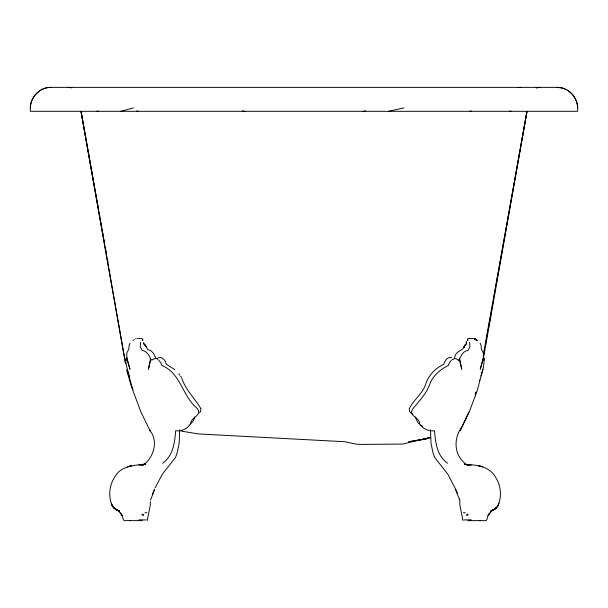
<?xml version="1.0" encoding="UTF-8"?>
<svg xmlns="http://www.w3.org/2000/svg" width="608" height="608" viewBox="0 0 608 608"><rect width="100%" height="100%" fill="white"/><g stroke="black" fill="none" stroke-linecap="round" stroke-linejoin="round"><path stroke-width="0.91" d="M126.905 359.989L126.753 353.263L128.797 349.06A2.379 0.646 84.1 0 0 128.873 348.156L129.078 345.496L129.998 343.231M430.51 429.734L431.019 443.293L432.949 452.648L434.621 457.36L447.876 474.301L455.673 489.197M150.32 504.625L150.419 501.866M409.245 409.024L409.655 411.548M126.905 360.004L126.829 360.521C123.12 351.834 128.516 376.276 129.147 375.349M490.686 315.005L490.185 320.074L490.633 316.624L490.314 319.086L490.466 317.467M30.4 107.89C30.271 96.915 39.946 87.24 50.92 87.37L557.08 87.37C569.506 87.142 579.219 99.256 577.6 111.31L30.4 111.31C28.842 99.248 38.486 87.195 50.92 87.37M480.191 343.231L481.11 345.496L481.308 348.164A2.379 0.646 -84.1 0 0 481.392 349.045L483.436 353.263L483.284 359.989M150.298 505.119L148.246 515.523A6.81 2.873 -90 0 0 147.607 519.802L147.417 520.364M483.444 358.272L526.984 111.355L483.398 354.335M483.611 355.118L483.938 353.256M484.272 351.386L484.606 349.516M485.435 344.85L485.769 342.98M486.104 341.111L486.43 339.241M486.765 337.372L487.593 332.705M487.928 330.836L488.262 328.966M488.596 327.104L489.425 322.43M489.759 320.56L490.086 318.698M490.42 316.829L491.249 312.155M491.583 310.293L491.918 308.423M492.252 306.554L493.08 301.887M493.415 300.018L493.742 298.148M494.076 296.278L495.573 287.873M495.908 286.011L526.976 111.355M150.442 359.032L148.413 369.314L150.792 359.624C149.5 355.551 146.847 350.991 142.112 350.428L140.235 346.841L140.57 342.296M409.275 408.728C413.402 399.92 422.454 393.938 425.646 384.34C428.321 375.227 435.526 368.273 443.886 364.184C444.539 360.825 447.845 356.151 451.736 357.732M194.742 416.982L193.329 420.85L189.597 425.136M483.284 360.004L483.352 360.521L484.492 358.5L483.322 367.863L477.128 391.005L469.224 412.011L460.248 430.472M483.474 357.603L480.221 369.314L483.383 358.165M482.934 369.314L481.528 373.882M461.008 428.252C453.416 439.698 454.229 454.906 465.637 464.018M480.829 375.972L481.042 375.349M479.317 380.494L479.514 379.886M150.488 500.209L154.424 489.995M200.526 411.548L200.944 409.024M152.41 494.274L154.516 489.197M466.093 342.137L466.435 341.324M458.804 360.263C461.054 356.432 462.65 350.884 468.069 350.428L469.954 346.841L469.619 342.296M155.207 487.692L162.313 474.301L175.568 457.36L177.24 452.648L179.17 443.293L179.672 429.734M460.112 430.806L468.92 412.011M465.196 344.432C464.345 350.725 456.866 350.193 455.012 355.992L454.267 358.462M130.173 520.22L129.55 520.63M190.562 423.426C190.889 417.377 202.639 415.401 197.288 408.485C182.294 396.446 180.933 373 161.827 365.499L160.862 362.839L158.749 360.141M189.544 425.083C186.436 429.446 180.865 431.391 175.659 430.776C174.716 442.73 173.227 455.818 162.594 463.273M157.381 358.576L157.776 358.158M199.432 412.832L200.23 412.042M144.552 464.018C154.113 456.213 158.202 440.846 150.07 430.806L140.957 412.011L133.061 391.005L127.247 369.314M451.432 360.141L449.327 362.839L448.362 365.499C440.306 369.375 433.124 375.546 429.772 384.036C426.474 394.09 418.585 401.462 412.27 409.564C408.644 416.267 419.649 417.331 419.626 423.426M458.736 360.301L455.681 358.484L452.162 359.503M133.023 340.48L134.262 339.644M158.445 357.732C162.366 356.189 165.619 360.787 166.296 364.184L174.777 369.649M492.799 510.196L494.532 509.17L491.446 511.1L488.11 515.523L489.934 512.886C487.145 514.619 487.958 518.89 486.073 520.63L467.902 520.63M490.975 511.138L495.36 508.683L496.075 507.938L493.643 509.74L497.276 506.76L494.236 509.428L496.561 507.581L490.344 511.412M135.523 338.823L136.253 338.58M491.781 510.705L492.67 510.256L490.679 511.252C494.403 509.861 498.218 507.353 498.849 503.12L497.701 506.221C501.942 497.367 501.182 486.301 495.999 477.964C490.048 466.42 476.695 464.679 465.128 464.466L471.276 465.257M426.922 438.444L429.43 437.395M427.295 438.041L424.764 439.052L408.713 441.75L427.766 438.49L421.314 439.637M144.263 464.398L141.269 465.553L145.905 463.896C134.3 465.47 120.255 465.622 114.19 477.964C109.007 486.301 108.247 497.367 112.488 506.221L111.34 503.12C111.971 507.353 115.778 509.861 119.51 511.252L114.828 508.683L114.106 507.938L116.546 509.74L112.913 506.76L115.953 509.428L113.628 507.581L114.479 508.356M144.894 512.954L146.718 512.316M120.924 111.31L133.41 107.89M388.55 111.31L403.955 107.89M428.252 438.406L430.168 437.6L402.656 444.06L360.362 444.418L355.824 444.06L344.668 441.727L198.238 433.907L181.336 431.118M96.505 111.31L98.314 110.998M418.798 440.048L426.048 438.809M469.467 111.31L471.322 111.028M363.052 111.31L365.811 110.899M138.913 465.257L145.054 464.466L142.88 464.74M463.706 519.946L471.253 519.802M137.454 338.603L142.166 338.565M142.287 520.63L124.116 520.63C122.223 518.89 123.044 514.619 120.255 512.886L122.071 515.523L118.742 511.1L115.657 509.17L119.214 511.138M468.023 338.565L474.126 338.61L477.166 340.48L474.605 338.8L475.859 339.583M138.936 519.802L146.482 519.946M480.639 520.63L480.016 520.22M67.898 87.37L71.843 87.833M557.08 87.37L562.392 88.069L565.926 89.536M242.189 110.899L244.948 111.31M136.678 111.028L138.533 111.31M509.686 110.998L511.495 111.31M467.301 464.74L464.276 463.896L468.912 465.553L465.918 464.398M463.471 512.316L465.287 512.954M118.56 510.781L119.51 511.252M118.4 510.705L114.942 508.729M117.504 510.234L118.644 510.834M422.469 426.155C418.768 424.528 416.336 420.835 415.446 416.982M158.027 359.503C155.367 355.923 152.471 361.585 150.792 359.624M411.411 413.242L412.878 414.337M567.34 90.121C573.534 93.837 577.478 100.67 577.6 107.89M409.959 412.042L410.757 412.832M447.594 463.273C436.962 455.818 435.465 442.73 434.53 430.776C429.316 431.399 423.768 429.423 420.645 425.083M462.787 520.387L462.574 519.802A6.81 2.873 90 0 0 461.936 515.523L459.891 505.119M178.82 373.836L179.907 375.182M180.606 376.223L181.359 377.355M155.914 358.462L153.52 353.347L150.89 350.717L147.752 349.562L144.993 344.432M131.51 386.68L132.84 389.044M132.909 389.5L131.586 387.144L126.662 370.219M181.739 377.918C185.341 389.857 194.955 398.369 200.914 408.728M455.726 489.334L457.376 493.308M459.739 499.008L459.914 499.426M149.705 429.894L150.07 430.806M455.764 489.995L459.701 500.209L459.868 504.625M129.352 375.972L129.778 377.234M126.798 358.165L129.968 369.314L126.715 357.603M459.397 359.624L461.776 369.314L459.747 359.032M125.392 363.022L81.016 111.363L98.777 210.482M99.112 212.352L99.948 217.026M100.282 218.895L100.616 220.765M100.951 222.634L101.787 227.308M102.121 229.178L102.456 231.048M102.79 232.917L103.124 234.794M103.968 239.468L104.302 241.338M105.807 249.751L106.142 251.621M107.646 260.034L107.981 261.911M109.493 270.324L109.828 272.194M81.016 111.355L125.56 363.348M466.579 342.661L466.465 344.037L465.302 345.215L466.579 342.661M467.506 339.135L467.347 340.427L467.833 339.781L467.917 340.26L467.506 339.135M142.356 339.781L142.264 340.26L142.682 339.135L142.834 340.427L142.356 339.781M475.973 392.137L475.205 394.774L475.95 392.168M464.573 345.785L464.14 346.4L464.573 345.785M467.24 514.14L466.549 515.523L468.335 514.687L467.24 514.14M464.436 346.332L463.82 347.419L464.451 346.37M492.708 510.226L492.191 510.5L492.662 510.256M142.941 514.14L141.846 514.687L143.632 515.523L142.941 514.14M473.358 338.603L473.358 338.603M128.774 466.412L127.353 466.739L131.465 465.85L128.774 466.412M518.069 87.613L521.162 87.37L518.069 87.613M540.071 87.37L536.134 87.833L540.102 87.37M474.156 338.618L474.156 338.618M481.414 466.412L478.724 465.85L482.828 466.739L481.414 466.412M474.468 338.724L477.166 340.48L474.468 338.724M146.049 346.4L145.608 345.785L146.049 346.4M144.886 345.215L143.724 344.037L143.61 342.661L144.886 345.215"/></g></svg>
